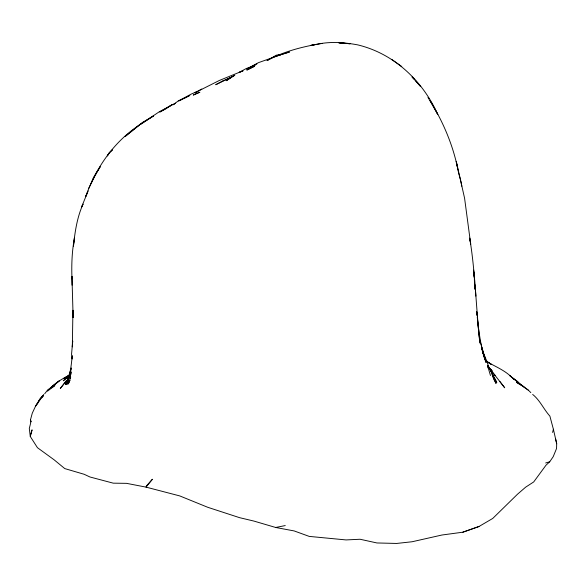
<?xml version="1.0" encoding="UTF-8"?>
<svg xmlns="http://www.w3.org/2000/svg" width="586" height="586" viewBox="0 0 586 586"><rect width="100%" height="100%" fill="white"/><g stroke="black" fill="none" stroke-linecap="round" stroke-linejoin="round"><path stroke-width="0.88" d="M555.631 438.965L556.7 443.763L556.546 448.517L553.221 456.655L549.727 461.761L545.932 465.284L533.7 481.941L525.679 487.142L517.497 494.218L492.753 518.434L478.982 526.499L462.859 532.191L441.91 535.025L412.068 541.757L396.671 543.442L376.937 542.958L360.068 539.252L346.062 539.926L309.24 536.402L294.157 530.931L275.698 527.481L253.863 521.064L239.586 517.672L207.752 507.293L179.777 495.924L146.061 487.127L126.539 483.347L113.259 483.164L89.936 476.982L84.164 474.286L64.753 468.58L54.11 459.805L37.445 447.689L30.282 436.497L29.3 428.476L30.619 423.224L30.428 420.008L32.281 413.189L35.57 406.12L40.222 398.377L42.529 395.953M70.496 378.519L70.642 376.849M70.855 374.337L71.074 371.832L69.653 380.71L68.269 383.977L70.064 380.131M72.386 356.405L72.1 358.991L71.573 354.105L72.701 340.949L72.327 346.839L72.935 310.272L73.14 317.619L71.953 276.358L72.049 285.17M74.1 240.949L73.448 246.083C74.949 231.844 77.103 217.26 83.036 204.111M74.312 239.235L74.525 237.52C71.953 251.116 71.419 265.026 71.99 278.826M72.312 355.658C71.17 365.466 70.298 375.26 66.804 384.614L68.328 380.482M68.445 379.779L69.522 373.15L71.294 367.957M68.459 379.662L69.522 373.15M70.73 371.055L71.243 368.675M552.583 432.439L553.389 429.238L549.888 416.119C543.727 409.336 540.087 400.363 532.667 394.429M30.282 436.497L32.076 429.853L30.882 434.145M68.672 378.38L70.503 371.868M81.549 207.173L87.446 192.567M153.525 115.955L142.054 122.716L125.016 136.582L139.556 124.921C113.816 141.724 95.943 167.948 85.688 196.544L88.215 190.926M91.05 183.543L93.43 177.661L96.419 172.863L88.684 188.377M68.591 377.867L69.338 376.227M69.287 375.985L65.544 384.445L68.218 378.688M81.806 206.69L82.956 204.316M107.787 155.217L109.56 152.389L112.505 149.664M107.267 156.03L109.56 152.389M69.346 375.663L67.353 378.703L69.529 376.08M40.39 399.337L42.221 396.612M39.936 400.018L35.57 406.12L38.258 402.414M38.537 401.439L43.716 394.612M43.613 395.169L42.016 397.227L43.335 396.041M44.675 393.799L47.869 389.69L52.183 386.885M108.732 153.73L109.963 152.463M111.194 151.195L112.424 149.928M50.499 388.035C55.78 382.468 62.629 378.71 69.338 375.128M69.631 375.377L63.259 380.819L69.639 375.143M52.374 386.592L59.245 380.907L50.308 387.903M69.683 375.201L67.573 376.82L69.697 375.274M47.488 391.17L54.901 385.522L51.619 387.837M173.097 104.821L178.115 101.019L189.871 95.415L183.667 98.719M174.262 104.015L175.419 103.202L159.216 111.809L140.098 124.628L153.517 115.991M68.76 375.641L64.218 378.71L68.796 375.956M69.089 375.45L63.625 378.585L69.258 375.406M201.767 89.043L194.992 92.72L219.384 80.45L242.882 70.862M252.126 66.372L256.917 63.94M182.832 99.093L178.679 100.939L190.911 94.229L197.152 91.533M252.126 66.43L255.298 65.024M462.859 532.191L478.982 526.499M242.89 71.009L239.242 72.342L246.274 68.525L251.328 66.782L246.589 69.023L258.514 62.636L281.558 54.447L276.306 55.179L267.011 60.629C282.262 52.191 299.534 47.466 316.66 44.346C330.108 41.335 344.143 42.368 357.592 44.851C393.96 53.509 422.872 80.919 437.786 114.57L429.831 100.382M545.676 462.977L549.727 461.761M275.698 527.481L285.243 525.569M316.66 44.346L310.419 45.459L322.117 43.386M523.943 386.819L516.61 382.387L522.426 385.947L517.028 381.017L511.842 377.428L516.508 381.09M522.426 386.137L528.374 390.195L530.828 392.613M486.446 360.961L491.09 364.221L487.911 362.295C496.21 366.931 505.352 370.704 512.083 377.626L509.608 375.443L518.515 382.658M391.602 59.347L401.762 66.533M528.374 390.195L520.405 384.145L522.426 385.947M489.449 368.616L492.101 370.66L489.288 368.491M489.588 368.946L491.295 370.499L490.211 369.297M512.735 378.234L514.039 379.45M490.013 369.744L495.141 375.516L488.035 366.008M412.09 77L420.719 86.603L415.899 81.124M412.214 77.147L414.09 79.073M499.785 381.413L504.714 387.793L494.709 374.967M428.974 99.005L428.044 97.503L428.93 98.931M429.904 100.499C443.397 122.24 453.615 146.441 458.318 171.669M30.428 420.008L31.556 421.876M487.86 366.14L489.955 369.685M490.394 370.477L496.782 382.504L488.189 365.994L488.665 366.968L486.732 360.859L483.846 354.64M493.58 378.827L496.034 383.456L492.086 374.381L493.331 378.087M482.49 351.563L483.509 353.871M482.476 351.615L485.149 357.907L481.45 346.773M481.428 346.839L486.08 362.551L480.864 343.726M488.372 368.411L487.493 365.452L490.467 375.538M481.362 347.432L484.212 357.35C480.527 344.15 478.594 330.555 477.29 316.931M458.464 172.482L460.75 180.495M553.389 429.238L556.7 443.763M460.904 181.316L461.827 186.209M469.708 238.18C475.532 272.893 475.847 308.265 480.073 343.169L478.469 332.592M469.679 238.238L470.712 244.201L464.588 198.251L456.267 161.326L457.109 166.351M457.388 168.021L457.666 169.698M473.525 271.926L474.228 276.218L473.781 273.259M477.341 317.597L478.242 328.292M477.085 315.151L476.667 311.598L477.121 315.788M474.338 278.357L473.569 270.117L474.601 280.005L474.689 289.11L474.367 279.251M475.913 296.128L475.034 284.767M146.778 485.53L146.061 487.127L152.411 479.238L146.778 485.53M97.73 170.812L95.811 173.983L100.206 166.761L97.73 170.812M66.709 380.321L60.321 388.459L66.709 380.321M231.77 76.854L226.343 80.714L234.825 75.213L231.77 76.854M171.786 104.85L165.691 108.937L159.773 112.043L171.786 104.85M222.512 81.124L215.714 84.714L230.342 77.608L222.512 81.124M254.485 66.277L246.962 69.998L254.485 66.277M196.955 93.328L193.277 95.086L199.877 92.222L196.955 93.328M289.316 52.073L277.288 55.765L289.316 52.073M344.099 43.261L338.862 42.881L350.12 43.767L344.099 43.261M485.464 360.851L484.153 354.962L485.464 360.851"/></g></svg>
